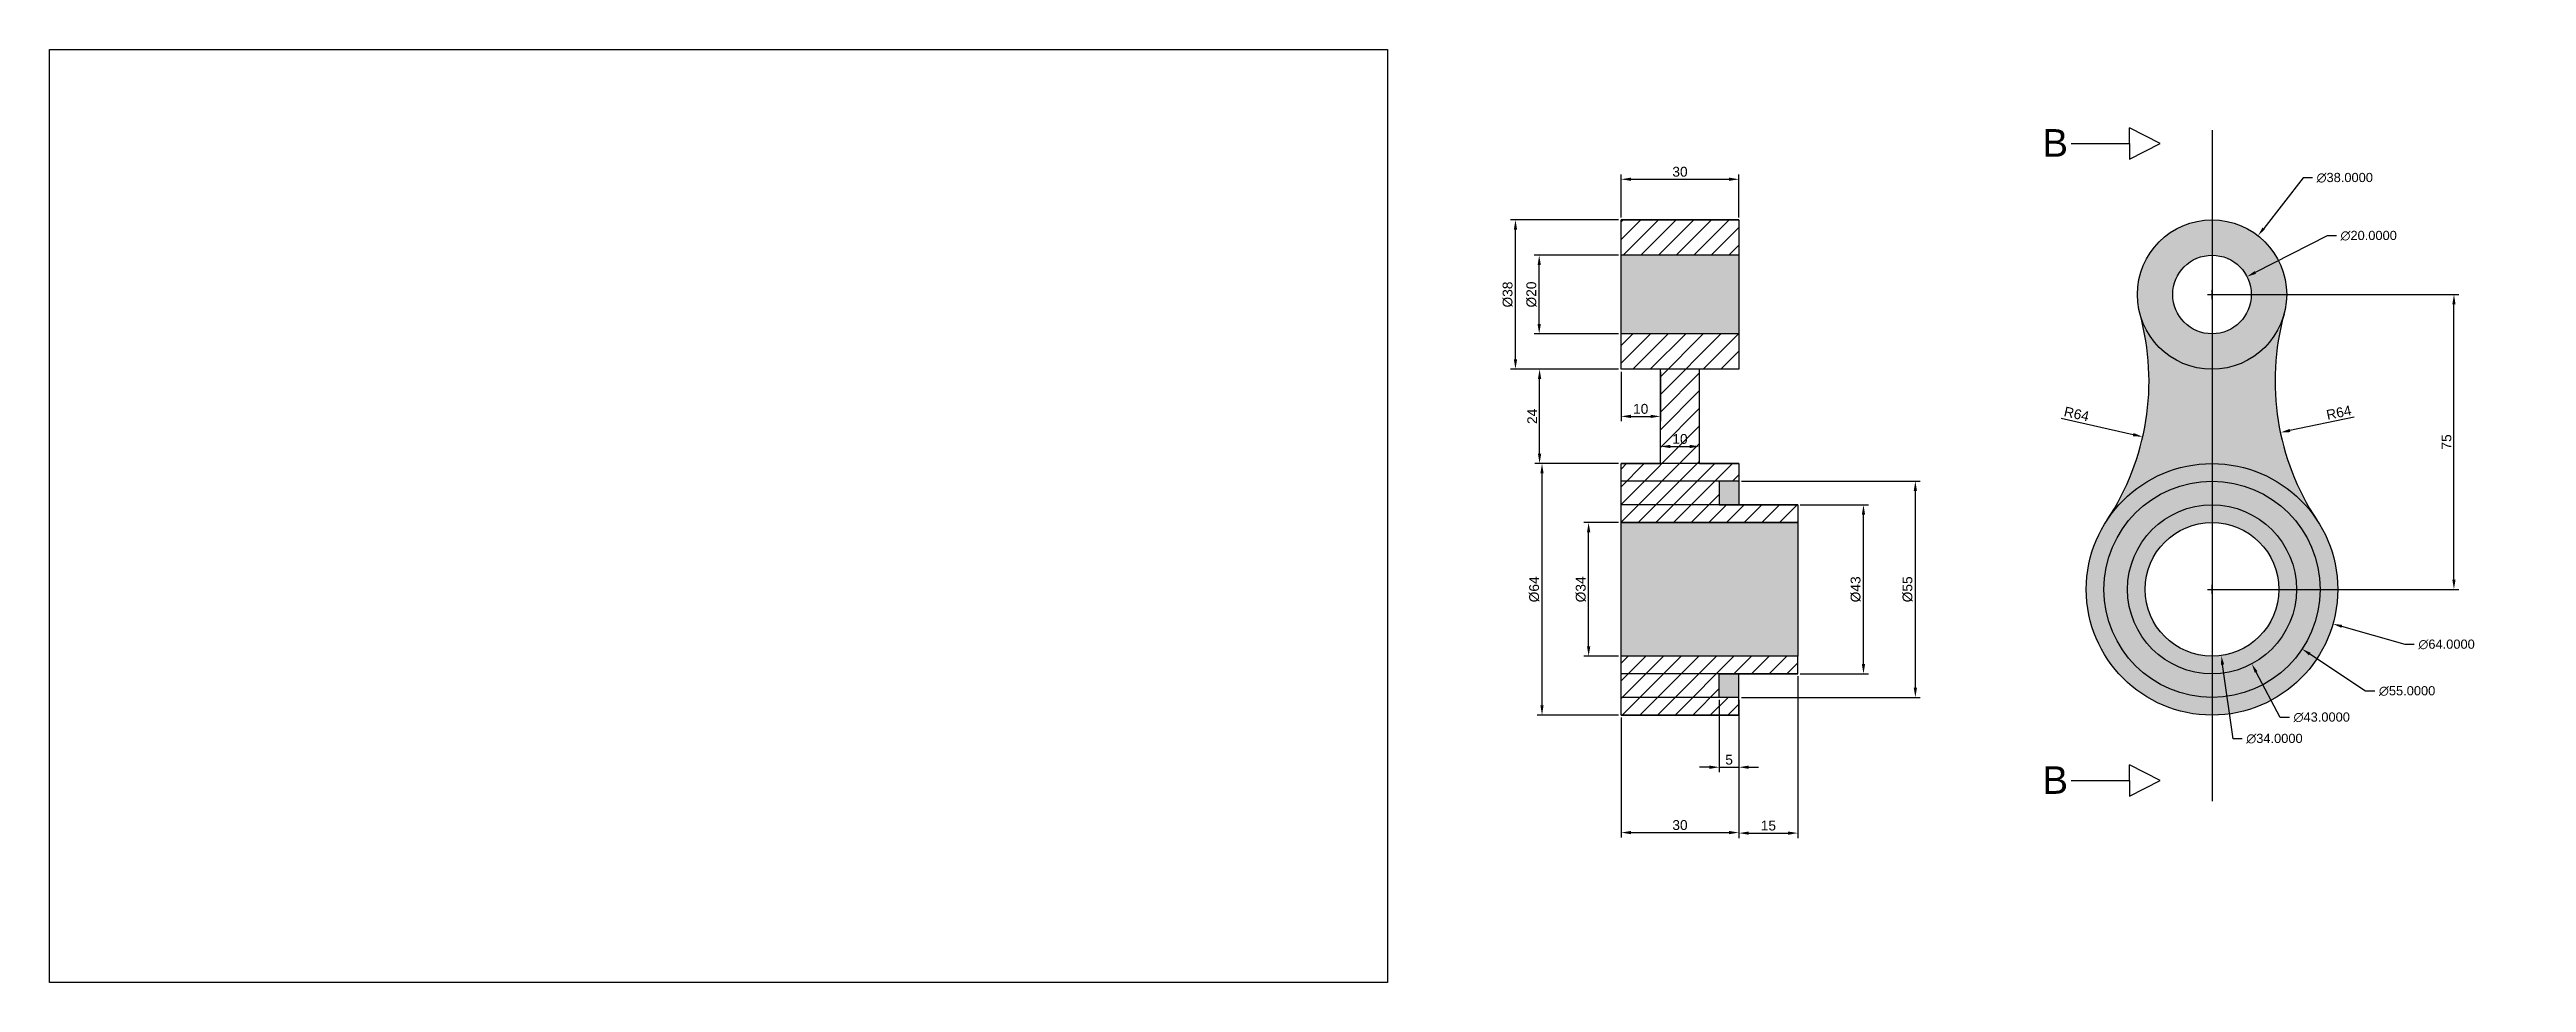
# Model space of a CAD drawing. Header units: millimetres. Extents: x 500 to 1130, y 500 to 737.
import ezdxf

# ---------------------------------------------------------------- set-up
doc = ezdxf.new("R2010")
doc.units = ezdxf.units.MM
doc.styles.get("Standard").update_dxf_attribs({"font": 'arial.ttf'})
doc.dimstyles.new('Copy of Standard', dxfattribs={"dimscale": 13, "dimtxt": 0.18, "dimasz": 0.18, "dimexe": 0.18, "dimexo": 0.0625, "dimgap": 0.09, "dimtad": 0, "dimtih": 1, "dimtoh": 1, "dimdec": 4, "dimzin": 0, "dimdsep": 46, "dimtxsty": 'Standard', "dimcen": 0.09, "dimadec": 0, "dimazin": 0, "dimtfac": 1, "dimtdec": 4, "dimtofl": 0, "dimtmove": 0, "dimatfit": 3, "dimfxl": 1, "dimtolj": 1, "dimtzin": 0, "dimarcsym": 0})
doc.dimstyles.new('ISO-25', dxfattribs={"dimtxt": 2.5, "dimasz": 2.5, "dimexe": 1.25, "dimexo": 0.625, "dimtad": 1, "dimtxsty": 'Standard', "dimcen": 2.5, "dimadec": 0, "dimazin": 0, "dimtfac": 1, "dimtmove": 0, "dimatfit": 3, "dimfxl": 1, "dimarcsym": 0})
picture_1 = doc.add_image_def('image1.png', size_in_pixel=(1273, 887))

# ---------------------------------------------------------------- blocks, each defined once
blk = doc.blocks.new('*D8')
at = {"color": 0, "lineweight": -2, "transparency": 16777216}
blk.add_line((1086.62, 643.83), (1070.26, 640.4), dxfattribs=at)
at = {"color": 0, "transparency": 16777216}
blk.add_solid([(1070.17, 640.81), (1070.34, 640), (1067.81, 639.89)], dxfattribs=at)
at = {"layer": 'Defpoints', "color": 0, "transparency": 16777216}
for p in [(1130.45, 653.01), (1067.81, 639.89)]:
    blk.add_point(p, dxfattribs=at)
at = {"color": 0, "transparency": 16777216, "insert": (1082.7, 644.95), "char_height": 2.5, "attachment_point": 5, "rotation": 11.83142}
blk.add_mtext('R64', dxfattribs=at)
blk = doc.blocks.new('*D9')
at = {"color": 0, "lineweight": -2, "transparency": 16777216}
blk.add_line((1012, 643.54), (1030.35, 639.37), dxfattribs=at)
at = {"color": 0, "transparency": 16777216}
blk.add_solid([(1030.44, 639.77), (1030.26, 638.96), (1032.79, 638.81)], dxfattribs=at)
at = {"layer": 'Defpoints', "color": 0, "transparency": 16777216}
for p in [(970.38, 653.01), (1032.79, 638.81)]:
    blk.add_point(p, dxfattribs=at)
at = {"color": 0, "transparency": 16777216, "insert": (1015.94, 644.6), "char_height": 2.5, "attachment_point": 5, "rotation": 347.18082}
blk.add_mtext('R64', dxfattribs=at)
blk = doc.blocks.new('*D10')
at = {"color": 0, "lineweight": -2, "transparency": 16777216}
for p, q in [((1051.04, 675), (1113.25, 675)), ((1112, 602.5), (1112, 672.5)), ((1051.04, 600), (1113.25, 600))]:
    blk.add_line(p, q, dxfattribs=at)
at = {"color": 0, "transparency": 16777216}
for points in [[(1111.58, 672.5), (1112.41, 672.5), (1112, 675)], [(1111.58, 602.5), (1112.41, 602.5), (1112, 600)]]:
    blk.add_solid(points, dxfattribs=at)
at = {"layer": 'Defpoints', "color": 0, "transparency": 16777216}
for p in [(1050.42, 675), (1112, 675), (1050.42, 600)]:
    blk.add_point(p, dxfattribs=at)
at = {"color": 0, "transparency": 16777216, "insert": (1110.1, 637.5), "char_height": 2.5, "attachment_point": 5, "rotation": 90}
blk.add_mtext('75', dxfattribs=at)
blk = doc.blocks.new('*D11')
at = {"color": 0, "lineweight": -2, "transparency": 16777216}
for p, q in [((945.63, 621.5), (962.95, 621.5)), ((961.7, 581), (961.7, 619)), ((945.63, 578.5), (962.95, 578.5))]:
    blk.add_line(p, q, dxfattribs=at)
at = {"color": 0, "transparency": 16777216}
for points in [[(961.28, 619), (962.12, 619), (961.7, 621.5)], [(961.28, 581), (962.12, 581), (961.7, 578.5)]]:
    blk.add_solid(points, dxfattribs=at)
at = {"layer": 'Defpoints', "color": 0, "transparency": 16777216}
for p in [(945, 621.5), (961.7, 621.5), (945, 578.5)]:
    blk.add_point(p, dxfattribs=at)
at = {"color": 0, "transparency": 16777216, "insert": (959.73, 600), "char_height": 2.5, "attachment_point": 5, "rotation": 90}
blk.add_mtext('%%C43', dxfattribs=at)
blk = doc.blocks.new('*D12')
at = {"color": 0, "lineweight": -2, "transparency": 16777216}
for p, q in [((930.63, 627.5), (976.16, 627.5)), ((974.91, 575), (974.91, 625)), ((930.63, 572.5), (976.16, 572.5))]:
    blk.add_line(p, q, dxfattribs=at)
at = {"color": 0, "transparency": 16777216}
for points in [[(974.49, 625), (975.32, 625), (974.91, 627.5)], [(974.49, 575), (975.32, 575), (974.91, 572.5)]]:
    blk.add_solid(points, dxfattribs=at)
at = {"layer": 'Defpoints', "color": 0, "transparency": 16777216}
for p in [(930, 627.5), (974.91, 627.5), (930, 572.5)]:
    blk.add_point(p, dxfattribs=at)
at = {"color": 0, "transparency": 16777216, "insert": (972.94, 600), "char_height": 2.5, "attachment_point": 5, "rotation": 90}
blk.add_mtext('%%C55', dxfattribs=at)
blk = doc.blocks.new('*D13')
at = {"color": 0, "lineweight": -2, "transparency": 16777216}
for p, q in [((899.38, 617), (890.49, 617)), ((891.74, 585.5), (891.74, 614.5)), ((899.38, 583), (890.49, 583))]:
    blk.add_line(p, q, dxfattribs=at)
at = {"color": 0, "transparency": 16777216}
for points in [[(891.33, 614.5), (892.16, 614.5), (891.74, 617)], [(891.33, 585.5), (892.16, 585.5), (891.74, 583)]]:
    blk.add_solid(points, dxfattribs=at)
at = {"layer": 'Defpoints', "color": 0, "transparency": 16777216}
for p in [(891.74, 617), (900, 617), (900, 583)]:
    blk.add_point(p, dxfattribs=at)
at = {"color": 0, "transparency": 16777216, "insert": (889.77, 600), "char_height": 2.5, "attachment_point": 5, "rotation": 90}
blk.add_mtext('%%C34', dxfattribs=at)
blk = doc.blocks.new('*D14')
at = {"color": 0, "lineweight": -2, "transparency": 16777216}
for p, q in [((899.38, 632), (878.63, 632)), ((879.88, 570.5), (879.88, 629.5)), ((899.38, 568), (878.63, 568))]:
    blk.add_line(p, q, dxfattribs=at)
at = {"color": 0, "transparency": 16777216}
for points in [[(879.46, 629.5), (880.29, 629.5), (879.88, 632)], [(879.46, 570.5), (880.29, 570.5), (879.88, 568)]]:
    blk.add_solid(points, dxfattribs=at)
at = {"layer": 'Defpoints', "color": 0, "transparency": 16777216}
for p in [(879.88, 632), (900, 632), (900, 568)]:
    blk.add_point(p, dxfattribs=at)
at = {"color": 0, "transparency": 16777216, "insert": (877.91, 600), "char_height": 2.5, "attachment_point": 5, "rotation": 90}
blk.add_mtext('%%C64', dxfattribs=at)
blk = doc.blocks.new('*D15')
at = {"color": 0, "lineweight": -2, "transparency": 16777216}
for p, q in [((900, 567.38), (900, 536.87)), ((930, 567.38), (930, 536.87)), ((902.5, 538.12), (927.5, 538.12))]:
    blk.add_line(p, q, dxfattribs=at)
at = {"color": 0, "transparency": 16777216}
for points in [[(902.5, 538.54), (902.5, 537.71), (900, 538.12)], [(927.5, 538.54), (927.5, 537.71), (930, 538.12)]]:
    blk.add_solid(points, dxfattribs=at)
at = {"layer": 'Defpoints', "color": 0, "transparency": 16777216}
for p in [(900, 568), (930, 568), (930, 538.12)]:
    blk.add_point(p, dxfattribs=at)
at = {"color": 0, "transparency": 16777216, "insert": (915, 540.03), "char_height": 2.5, "attachment_point": 5}
blk.add_mtext('30', dxfattribs=at)
blk = doc.blocks.new('*D16')
at = {"color": 0, "lineweight": -2, "transparency": 16777216}
for p, q in [((945, 577.88), (945, 536.74)), ((930, 567.38), (930, 536.74)), ((932.5, 537.99), (942.5, 537.99))]:
    blk.add_line(p, q, dxfattribs=at)
at = {"color": 0, "transparency": 16777216}
for points in [[(932.5, 538.4), (932.5, 537.57), (930, 537.99)], [(942.5, 538.4), (942.5, 537.57), (945, 537.99)]]:
    blk.add_solid(points, dxfattribs=at)
at = {"layer": 'Defpoints', "color": 0, "transparency": 16777216}
for p in [(945, 578.5), (930, 568), (945, 537.99)]:
    blk.add_point(p, dxfattribs=at)
at = {"color": 0, "transparency": 16777216, "insert": (937.5, 539.89), "char_height": 2.5, "attachment_point": 5}
blk.add_mtext('15', dxfattribs=at)
blk = doc.blocks.new('*D17')
at = {"color": 0, "lineweight": -2, "transparency": 16777216}
for p, q in [((925, 571.88), (925, 553.5)), ((930, 571.88), (930, 553.5)), ((922.5, 554.75), (920, 554.75)), ((925, 554.75), (930, 554.75)), ((932.5, 554.75), (935, 554.75))]:
    blk.add_line(p, q, dxfattribs=at)
at = {"color": 0, "transparency": 16777216}
for points in [[(922.5, 555.16), (922.5, 554.33), (925, 554.75)], [(932.5, 555.16), (932.5, 554.33), (930, 554.75)]]:
    blk.add_solid(points, dxfattribs=at)
at = {"layer": 'Defpoints', "color": 0, "transparency": 16777216}
for p in [(925, 572.5), (930, 572.5), (930, 554.75)]:
    blk.add_point(p, dxfattribs=at)
at = {"color": 0, "transparency": 16777216, "insert": (927.5, 556.64), "char_height": 2.5, "attachment_point": 5}
blk.add_mtext('5', dxfattribs=at)
blk = doc.blocks.new('*D18')
at = {"color": 0, "lineweight": -2, "transparency": 16777216}
for p, q in [((899.38, 656), (878.01, 656)), ((879.26, 634.5), (879.26, 653.5)), ((899.38, 632), (878.01, 632))]:
    blk.add_line(p, q, dxfattribs=at)
at = {"color": 0, "transparency": 16777216}
for points in [[(878.84, 653.5), (879.68, 653.5), (879.26, 656)], [(878.84, 634.5), (879.68, 634.5), (879.26, 632)]]:
    blk.add_solid(points, dxfattribs=at)
at = {"layer": 'Defpoints', "color": 0, "transparency": 16777216}
for p in [(879.26, 656), (900, 656), (900, 632)]:
    blk.add_point(p, dxfattribs=at)
at = {"color": 0, "transparency": 16777216, "insert": (877.38, 644), "char_height": 2.5, "attachment_point": 5, "rotation": 90}
blk.add_mtext('24', dxfattribs=at)
blk = doc.blocks.new('*D19')
at = {"color": 0, "lineweight": -2, "transparency": 16777216}
for p, q in [((900, 655.36), (900, 642.75)), ((910, 655.36), (910, 642.75)), ((902.5, 644), (907.5, 644))]:
    blk.add_line(p, q, dxfattribs=at)
at = {"color": 0, "transparency": 16777216}
for points in [[(902.5, 644.42), (902.5, 643.58), (900, 644)], [(907.5, 644.42), (907.5, 643.58), (910, 644)]]:
    blk.add_solid(points, dxfattribs=at)
at = {"layer": 'Defpoints', "color": 0, "transparency": 16777216}
for p in [(900, 655.99), (910, 655.99), (910, 644)]:
    blk.add_point(p, dxfattribs=at)
at = {"color": 0, "transparency": 16777216, "insert": (905, 645.9), "char_height": 2.5, "attachment_point": 5}
blk.add_mtext('10', dxfattribs=at)
blk = doc.blocks.new('*D20')
at = {"color": 0, "lineweight": -2, "transparency": 16777216}
for p, q in [((910, 635.86), (910, 637.6)), ((920, 635.86), (920, 637.6)), ((912.5, 636.35), (917.5, 636.35))]:
    blk.add_line(p, q, dxfattribs=at)
at = {"color": 0, "transparency": 16777216}
for points in [[(912.5, 636.76), (912.5, 635.93), (910, 636.35)], [(917.5, 636.76), (917.5, 635.93), (920, 636.35)]]:
    blk.add_solid(points, dxfattribs=at)
at = {"layer": 'Defpoints', "color": 0, "transparency": 16777216}
for p in [(910, 635.23), (920, 636.35), (920, 635.23)]:
    blk.add_point(p, dxfattribs=at)
at = {"color": 0, "transparency": 16777216, "insert": (915, 638.25), "char_height": 2.5, "attachment_point": 5}
blk.add_mtext('10', dxfattribs=at)
blk = doc.blocks.new('*D21')
at = {"color": 0, "lineweight": -2, "transparency": 16777216}
for p, q in [((900, 694.62), (900, 705.57)), ((902.5, 704.32), (927.5, 704.32)), ((930, 694.62), (930, 705.57))]:
    blk.add_line(p, q, dxfattribs=at)
at = {"color": 0, "transparency": 16777216}
for points in [[(902.5, 704.74), (902.5, 703.91), (900, 704.32)], [(927.5, 704.74), (927.5, 703.91), (930, 704.32)]]:
    blk.add_solid(points, dxfattribs=at)
at = {"layer": 'Defpoints', "color": 0, "transparency": 16777216}
for p in [(930, 704.32), (900, 694), (930, 694)]:
    blk.add_point(p, dxfattribs=at)
at = {"color": 0, "transparency": 16777216, "insert": (915, 706.22), "char_height": 2.5, "attachment_point": 5}
blk.add_mtext('30', dxfattribs=at)
blk = doc.blocks.new('*D22')
at = {"color": 0, "lineweight": -2, "transparency": 16777216}
for p, q in [((899.38, 685), (877.92, 685)), ((879.17, 667.5), (879.17, 682.5)), ((899.38, 665), (877.92, 665))]:
    blk.add_line(p, q, dxfattribs=at)
at = {"color": 0, "transparency": 16777216}
for points in [[(878.75, 682.5), (879.58, 682.5), (879.17, 685)], [(878.75, 667.5), (879.58, 667.5), (879.17, 665)]]:
    blk.add_solid(points, dxfattribs=at)
at = {"layer": 'Defpoints', "color": 0, "transparency": 16777216}
for p in [(879.17, 685), (900, 685), (900, 665)]:
    blk.add_point(p, dxfattribs=at)
at = {"color": 0, "transparency": 16777216, "insert": (877.2, 675), "char_height": 2.5, "attachment_point": 5, "rotation": 90}
blk.add_mtext('%%C20', dxfattribs=at)
blk = doc.blocks.new('*D23')
at = {"color": 0, "lineweight": -2, "transparency": 16777216}
for p, q in [((899.38, 694), (871.87, 694)), ((873.12, 658.5), (873.12, 691.5)), ((899.38, 656), (871.87, 656))]:
    blk.add_line(p, q, dxfattribs=at)
at = {"color": 0, "transparency": 16777216}
for points in [[(872.71, 691.5), (873.54, 691.5), (873.12, 694)], [(872.71, 658.5), (873.54, 658.5), (873.12, 656)]]:
    blk.add_solid(points, dxfattribs=at)
at = {"layer": 'Defpoints', "color": 0, "transparency": 16777216}
for p in [(873.12, 694), (900, 694), (900, 656)]:
    blk.add_point(p, dxfattribs=at)
at = {"color": 0, "transparency": 16777216, "insert": (871.15, 675), "char_height": 2.5, "attachment_point": 5, "rotation": 90}
blk.add_mtext('%%C38', dxfattribs=at)
blk = doc.blocks.new('*D26')
at = {"color": 0, "lineweight": -2, "transparency": 16777216}
for p, q in [((1073.65, 704.7), (1063.57, 691.81)), ((1075.99, 704.7), (1073.65, 704.7)), ((1049.25, 675), (1051.59, 675)), ((1050.42, 673.83), (1050.42, 676.17))]:
    blk.add_line(p, q, dxfattribs=at)
at = {"color": 0, "transparency": 16777216}
blk.add_solid([(1063.26, 692.05), (1063.87, 691.57), (1062.12, 689.96)], dxfattribs=at)
at = {"layer": 'Defpoints', "color": 0, "transparency": 16777216}
for p in [(1062.12, 689.96), (1038.71, 660.04)]:
    blk.add_point(p, dxfattribs=at)
at = {"color": 0, "transparency": 16777216, "insert": (1084.2, 704.7), "char_height": 2.34, "attachment_point": 5}
blk.add_mtext('\\A1;∅38.0000', dxfattribs=at)
blk = doc.blocks.new('*D27')
at = {"color": 0, "lineweight": -2, "transparency": 16777216}
for p, q in [((1079.74, 689.96), (1061.41, 680.61)), ((1082.08, 689.96), (1079.74, 689.96)), ((1049.25, 675), (1051.59, 675)), ((1050.42, 673.83), (1050.42, 676.17))]:
    blk.add_line(p, q, dxfattribs=at)
at = {"color": 0, "transparency": 16777216}
blk.add_solid([(1061.23, 680.95), (1061.59, 680.26), (1059.32, 679.54)], dxfattribs=at)
at = {"layer": 'Defpoints', "color": 0, "transparency": 16777216}
for p in [(1059.32, 679.54), (1041.51, 670.46)]:
    blk.add_point(p, dxfattribs=at)
at = {"color": 0, "transparency": 16777216, "insert": (1090.29, 689.96), "char_height": 2.34, "attachment_point": 5}
blk.add_mtext('\\A1;∅20.0000', dxfattribs=at)
blk = doc.blocks.new('*D28')
at = {"color": 0, "lineweight": -2, "transparency": 16777216}
for p, q in [((1049.25, 600), (1051.59, 600)), ((1050.42, 598.83), (1050.42, 601.17)), ((1055.76, 562.01), (1053.11, 580.85)), ((1058.1, 562.01), (1055.76, 562.01))]:
    blk.add_line(p, q, dxfattribs=at)
at = {"color": 0, "transparency": 16777216}
blk.add_solid([(1053.5, 580.9), (1052.72, 580.79), (1052.78, 583.17)], dxfattribs=at)
at = {"layer": 'Defpoints', "color": 0, "transparency": 16777216}
for p in [(1048.05, 616.83), (1052.78, 583.17)]:
    blk.add_point(p, dxfattribs=at)
at = {"color": 0, "transparency": 16777216, "insert": (1066.31, 562.01), "char_height": 2.34, "attachment_point": 5}
blk.add_mtext('\\A1;∅34.0000', dxfattribs=at)
blk = doc.blocks.new('*D29')
at = {"color": 0, "lineweight": -2, "transparency": 16777216}
for p, q in [((1049.25, 600), (1051.59, 600)), ((1050.42, 598.83), (1050.42, 601.17)), ((1067.8, 567.44), (1061.64, 578.97)), ((1070.14, 567.44), (1067.8, 567.44))]:
    blk.add_line(p, q, dxfattribs=at)
at = {"color": 0, "transparency": 16777216}
blk.add_solid([(1061.99, 579.15), (1061.3, 578.79), (1060.54, 581.03)], dxfattribs=at)
at = {"layer": 'Defpoints', "color": 0, "transparency": 16777216}
for p in [(1040.29, 618.97), (1060.54, 581.03)]:
    blk.add_point(p, dxfattribs=at)
at = {"color": 0, "transparency": 16777216, "insert": (1078.34, 567.44), "char_height": 2.34, "attachment_point": 5}
blk.add_mtext('\\A1;∅43.0000', dxfattribs=at)
blk = doc.blocks.new('*D30')
at = {"color": 0, "lineweight": -2, "transparency": 16777216}
for p, q in [((1049.25, 600), (1051.59, 600)), ((1050.42, 598.83), (1050.42, 601.17)), ((1089.52, 574.13), (1075.31, 583.54)), ((1091.86, 574.13), (1089.52, 574.13))]:
    blk.add_line(p, q, dxfattribs=at)
at = {"color": 0, "transparency": 16777216}
blk.add_solid([(1075.52, 583.86), (1075.09, 583.21), (1073.35, 584.83)], dxfattribs=at)
at = {"layer": 'Defpoints', "color": 0, "transparency": 16777216}
for p in [(1027.48, 615.17), (1073.35, 584.83)]:
    blk.add_point(p, dxfattribs=at)
at = {"color": 0, "transparency": 16777216, "insert": (1100.07, 574.13), "char_height": 2.34, "attachment_point": 5}
blk.add_mtext('\\A1;∅55.0000', dxfattribs=at)
blk = doc.blocks.new('*D31')
at = {"color": 0, "lineweight": -2, "transparency": 16777216}
for p, q in [((1049.25, 600), (1051.59, 600)), ((1050.42, 598.83), (1050.42, 601.17)), ((1099.57, 585.98), (1083.44, 590.58)), ((1101.91, 585.98), (1099.57, 585.98))]:
    blk.add_line(p, q, dxfattribs=at)
at = {"color": 0, "transparency": 16777216}
blk.add_solid([(1083.55, 590.96), (1083.33, 590.21), (1081.19, 591.22)], dxfattribs=at)
at = {"layer": 'Defpoints', "color": 0, "transparency": 16777216}
for p in [(1019.64, 608.78), (1081.19, 591.22)]:
    blk.add_point(p, dxfattribs=at)
at = {"color": 0, "transparency": 16777216, "insert": (1110.12, 585.98), "char_height": 2.34, "attachment_point": 5}
blk.add_mtext('\\A1;∅64.0000', dxfattribs=at)

msp = doc.modelspace()

# ---------------------------------------------------------------- hatches: boundary and pattern name
at = {"true_color": 0x000000}
h = msp.add_hatch(dxfattribs=at)
h.set_pattern_fill('ANSI31', color=18)
h.paths.add_polyline_path([(930, 572.5), (925, 572.5), (900, 572.5), (900, 568), (930, 568)])
h.paths.add_polyline_path([(925, 578.5), (900, 578.5), (900, 572.5), (925, 572.5)])
h.paths.add_polyline_path([(945, 583), (900, 583), (900, 578.5), (925, 578.5), (945, 578.5)])
h.paths.add_polyline_path([(945, 621.5), (925, 621.5), (900, 621.5), (900, 617), (945, 617)])
h.paths.add_polyline_path([(925, 627.5), (900, 627.5), (900, 621.5), (925, 621.5)])
h.paths.add_polyline_path([(930, 632), (920, 632), (900, 632), (900, 627.5), (925, 627.5), (930, 627.5)])
h.paths.add_polyline_path([(920, 656), (910, 656), (910, 632), (920, 632)])
h.paths.add_polyline_path([(930, 665), (900, 665), (900, 656), (930, 656)])
h.paths.add_polyline_path([(930, 694), (900, 694), (900, 685), (930, 685)])
at = {"true_color": 0x2776bb}
h = msp.add_hatch(color=152, dxfattribs=at)
h.dxf.hatch_style = 1
h.paths.add_polyline_path([(1069.41674, 675, 1), (1031.41674, 675, 1)])
h.paths.add_polyline_path([(1040.41674, 675, -1), (1060.41674, 675, -1)], flags=16)
h.paths.add_polyline_path([(1068.73799, 669.96691, -0.762334023), (1032.0955, 669.96691, -0.216575748), (1023.73844, 617.67111, -0.537098971), (1077.09505, 617.67111, -0.216575748)])
h.paths.add_polyline_path([(1018.41674, 600, 1), (1082.41674, 600, 1)])
h.paths.add_polyline_path([(1077.91674, 600, -1), (1022.91674, 600, -1)], flags=16)
h.paths.add_polyline_path([(1071.91674, 600, -1), (1028.91674, 600, -1)], flags=0)
h.paths.add_polyline_path([(1067.41674, 600, -1), (1033.41674, 600, -1)], flags=0)
h.paths.add_polyline_path([(1028.91674, 600, 1), (1071.91674, 600, 1)], flags=0)
at = {"true_color": 0xf8d731}
h = msp.add_hatch(color=40, dxfattribs=at)
h.dxf.hatch_style = 1
h.set_gradient(color2=(248, 153, 30), name='CURVED')
h.paths.add_polyline_path([(930, 685), (900, 685), (900, 665), (930, 665)])
at = {"true_color": 0x2776bb}
h = msp.add_hatch(color=152, dxfattribs=at)
h.dxf.hatch_style = 1
h.paths.add_polyline_path([(930, 578.5), (925, 578.5), (925, 572.5), (930, 572.5)])
h.paths.add_polyline_path([(930, 627.5), (925, 627.5), (925, 621.5), (930, 621.5)])
h = msp.add_hatch(color=6)
h.dxf.hatch_style = 1
h.paths.add_polyline_path([(1022.91674, 600, 1), (1077.91674, 600, 1)])
h.paths.add_polyline_path([(1071.91674, 600, -1), (1028.91674, 600, -1)], flags=16)
h.paths.add_polyline_path([(1067.41674, 600, -1), (1033.41674, 600, -1)], flags=0)
h = msp.add_hatch(color=152, dxfattribs=at)
h.dxf.hatch_style = 1
h.paths.add_polyline_path([(1028.91674, 600, 1), (1071.91674, 600, 1)])
h.paths.add_polyline_path([(1067.41674, 600, -1), (1033.41674, 600, -1)], flags=16)
at = {"true_color": 0xf8d731}
h = msp.add_hatch(color=40, dxfattribs=at)
h.dxf.hatch_style = 1
h.set_gradient(color2=(248, 153, 30), name='CURVED')
h.paths.add_polyline_path([(945, 617), (900, 617), (900, 583), (945, 583)])

# ---------------------------------------------------------------- linework, layer by layer
at = {"color": 242, "true_color": 0xcd2027}
for p, q in [((1014.60106, 713.43906), (1029.39102, 713.43906)), ((1029.39102, 713.43906), (1029.39102, 717.43906)), ((1037.24441, 713.43906), (1029.39102, 717.43906)), ((1029.39102, 713.43906), (1029.39102, 709.43906)), ((1029.39102, 709.43906), (1037.24441, 713.43906)), ((1050.41674, 716.84195), (1050.41674, 546.14666)), ((1029.39102, 551.3835), (1029.39102, 555.3835)), ((1037.24441, 551.3835), (1029.39102, 555.3835)), ((1014.60106, 551.3835), (1029.39102, 551.3835)), ((1029.39102, 551.3835), (1029.39102, 547.3835)), ((1029.39102, 547.3835), (1037.24441, 551.3835))]:
    msp.add_line(p, q, dxfattribs=at)
for p, q in [((930, 694), (900, 694)), ((930, 685), (900, 685)), ((930, 665), (900, 665)), ((930, 656), (900, 656)), ((930, 632), (900, 632)), ((930, 627.5), (900, 627.5)), ((945, 621.5), (900, 621.5)), ((945, 617), (900, 617)), ((945, 583), (900, 583)), ((945, 578.5), (900, 578.5)), ((930, 572.5), (900, 572.5)), ((930, 568), (900, 568))]:
    msp.add_line(p, q)
at = {"color": 40, "true_color": 0xf8d731}
for p, q in [((900, 656), (900, 694)), ((900, 694), (930, 694)), ((930, 694), (930, 656)), ((930, 685), (900, 685)), ((930, 665), (900, 665)), ((910, 656), (900, 656)), ((910, 632), (910, 656)), ((920, 632), (920, 656)), ((930, 656), (920, 656)), ((900, 568), (900, 632)), ((900, 632), (910, 632)), ((920, 632), (930, 632)), ((930, 632), (930, 627.5)), ((930, 627.5), (925, 627.5)), ((925, 627.5), (925, 621.5)), ((930, 627.5), (930, 621.5)), ((925, 621.5), (945, 621.5)), ((945, 621.5), (945, 617)), ((900, 617), (945, 617)), ((945, 617), (945, 583)), ((945, 583), (900, 583)), ((945, 578.5), (945, 583)), ((925, 572.5), (925, 578.5)), ((925, 578.5), (945, 578.5)), ((930, 572.5), (930, 578.5)), ((900, 568), (930, 568)), ((930, 572.5), (925, 572.5)), ((930, 568), (930, 572.5))]:
    msp.add_line(p, q, dxfattribs=at)
for centre, radius in [((1050.41674, 675), 19), ((1050.41674, 675), 10), ((1050.41674, 600), 32), ((1050.41674, 600), 27.5), ((1050.41674, 600), 21.5), ((1050.41674, 600), 17)]:
    msp.add_circle(centre, radius)
for centre, start, end in [((970.38184, 653.01333), 326.48039933, 15.36098701), ((1130.45165, 653.01333), 164.63901299, 213.51960067)]:
    msp.add_arc(centre, 64, start, end)

# ---------------------------------------------------------------- texts
at = {"color": 242, "true_color": 0xcd2027, "char_height": 7, "attachment_point": 1}
for insert in [(1007.24821, 717.07486), (1007.24821, 554.97879)]:
    msp.add_mtext_dynamic_manual_height_columns('B', width=4.963096, gutter_width=12.5, heights=[0], dxfattribs=dict(at, insert=insert))

# ---------------------------------------------------------------- dimensions: what is measured, and where the dimension line sits
for base, p1, p2, picture, middle in [((930, 704.32185), (900, 694), (930, 694), '*D21', (915, 706.22414)), ((910, 644), (900, 655.98569), (910, 655.98569), '*D19', (905, 645.90143)), ((920, 636.34714), (910, 635.23247), (920, 635.23247), '*D20', (915, 638.24858)), ((945, 537.98531), (930, 568), (945, 578.5), '*D16', (937.5, 539.88674)), ((930, 538.12354), (900, 568), (930, 568), '*D15', (915, 540.02582)), ((930, 554.74774), (925, 572.5), (930, 572.5), '*D17', (927.5, 556.64406))]:
    dim = msp.add_linear_dim(base=base, p1=p1, p2=p2, dimstyle='ISO-25')
    dim.commit()
    dim.dimension.update_dxf_attribs({"geometry": picture, "text_midpoint": middle})
at = {"color": 242, "true_color": 0xcd2027}
for p1, p2, picture, middle in [((1038.70865, 660.03602), (1062.12484, 689.96398), '*D26', (1084.19996, 704.70028)), ((1041.50886, 670.45581), (1059.32462, 679.54419), '*D27', (1090.28669, 689.9595)), ((1040.29086, 618.96619), (1060.54263, 581.03381), '*D29', (1078.34475, 567.44124)), ((1027.47972, 615.17046), (1073.35377, 584.82954), '*D30', (1100.06968, 574.13428)), ((1048.04857, 616.83424), (1052.78492, 583.16576), '*D28', (1066.30557, 562.01447)), ((1019.64348, 608.77533), (1081.19, 591.22467), '*D31', (1110.11754, 585.98273))]:
    dim = msp.add_diameter_dim_2p(p1=p1, p2=p2, dimstyle='Copy of Standard', dxfattribs=at)
    dim.commit()
    dim.dimension.update_dxf_attribs({"geometry": picture, "text_midpoint": middle, "dimtype": 163})
for base, p1, p2, picture, middle in [((873.12236, 694), (900, 656), (900, 694), '*D23', (871.15101, 675)), ((879.1677, 685), (900, 665), (900, 685), '*D22', (877.19635, 675)), ((879.87713, 632), (900, 568), (900, 632), '*D14', (877.90578, 600)), ((974.90741, 627.5), (930, 572.5), (930, 627.5), '*D12', (972.93606, 600)), ((961.69895, 621.5), (945, 578.5), (945, 621.5), '*D11', (959.7276, 600)), ((891.74464, 617), (900, 583), (900, 617), '*D13', (889.77329, 600))]:
    dim = msp.add_linear_dim(base=base, p1=p1, p2=p2, angle=90, text='%%C<>', dimstyle='ISO-25')
    dim.commit()
    dim.dimension.update_dxf_attribs({"geometry": picture, "text_midpoint": middle})
for base, p1, p2, picture, middle in [((1111.99559, 675), (1050.41674, 600), (1050.41674, 675), '*D10', (1110.09928, 637.5)), ((879.2588, 656), (900, 632), (900, 656), '*D18', (877.37868, 644))]:
    dim = msp.add_linear_dim(base=base, p1=p1, p2=p2, angle=90, dimstyle='ISO-25')
    dim.commit()
    dim.dimension.update_dxf_attribs({"geometry": picture, "text_midpoint": middle})
for center, mpoint, picture, middle in [((970.38184, 653.01333), (1032.78664, 638.81333), '*D9', (1015.5163, 642.74314)), ((1130.45165, 653.01333), (1067.81133, 639.89123), '*D8', (1083.08661, 643.09115))]:
    dim = msp.add_radius_dim(center=center, mpoint=mpoint, dimstyle='ISO-25')
    dim.commit()
    dim.dimension.update_dxf_attribs({"geometry": picture, "text_midpoint": middle, "dimtype": 164})

# ---------------------------------------------------------------- pictures from other files: only their frames are drawn
image = msp.add_image(picture_1, insert=(500, 500), size_in_units=(340.59093, 237.3167))
image.dxf.flags = 7

doc.saveas('drawing.dxf')
